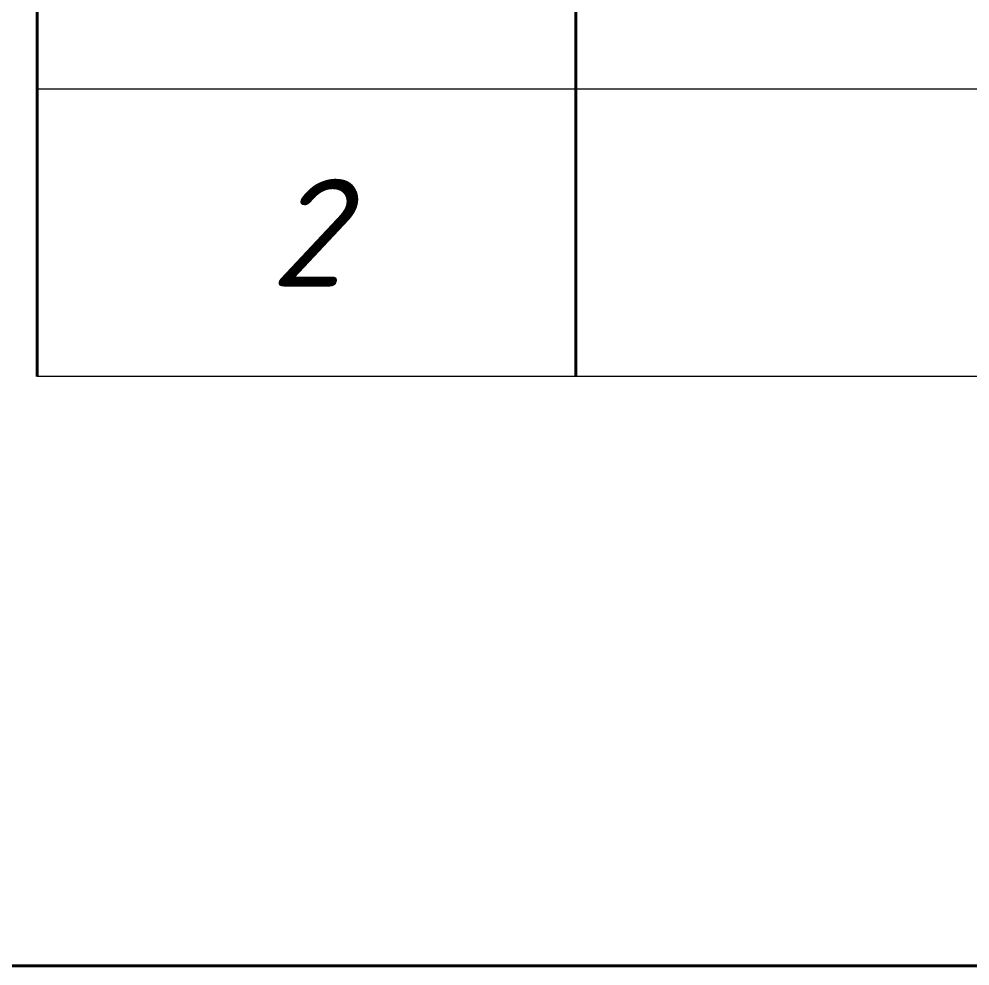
# Model space of a CAD drawing. Header units: millimetres. Extents: x -1807136 to 209800, y 0 to 410608.
# Drawn here: x 20900 to 23547, y 56757 to 59393 of the extents above; entities that cross this region are included whole.
import ezdxf

# ---------------------------------------------------------------- set-up
doc = ezdxf.new("R2010")
doc.units = ezdxf.units.MM
doc.layers.get('0').update_dxf_attribs({"lineweight": 5})
doc.layers.add('k_ Рамка', color=252, linetype='Continuous', lineweight=40)
doc.styles.add('STEP PR', font='isocpeui.ttf')

# ---------------------------------------------------------------- blocks, each defined once
blk = doc.blocks.new('*U179')
for p, q in [((-18500, -5400), (-18500, -3000)), ((-17000, -5400), (-17000, -3000))]:
    blk.add_line(p, q)
at = {"color": 8, "lineweight": 20}
for p, q in [((0, -4600), (-18500, -4600)), ((0, -5400), (-18500, -5400))]:
    blk.add_line(p, q, dxfattribs=at)
at = {"style": 'STEP PR', "flags": 8}
blk.add_attdef('СПЕЦИФИКАЦИЯ', (-18462.6, -949.7), '', height=400, dxfattribs=at)

msp = doc.modelspace()

# ---------------------------------------------------------------- linework, layer by layer
at = {"color": 3, "lineweight": 40}
msp.add_lwpolyline([(18512.50479, 65759.17017), (40931.33635, 65759.17017), (40931.33635, 56757.24038), (18512.50479, 56757.24038)], close=True, dxfattribs=at)

# ---------------------------------------------------------------- block references
at = {"layer": 'k_ Рамка'}
msp.add_blockref('*U179', (39450.03612, 63798.00462), dxfattribs=at)

# ---------------------------------------------------------------- texts
at = {"insert": (21700.03612, 58798.26597), "char_height": 300, "width": 1535.1078645, "attachment_point": 5, "style": 'STEP PR'}
msp.add_mtext('2', dxfattribs=at)

doc.saveas('drawing.dxf')
